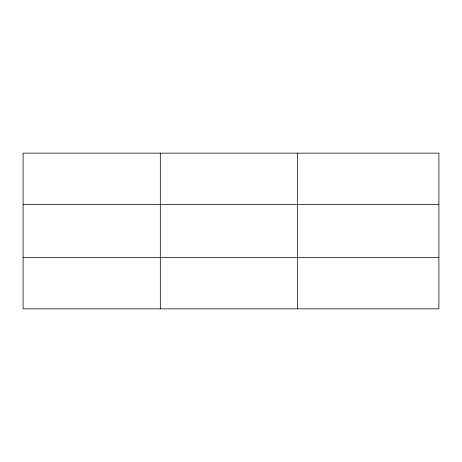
<?xml version="1.0" encoding="UTF-8"?>
<svg xmlns="http://www.w3.org/2000/svg" width="462" height="462" viewBox="0 0 462 462"><rect width="100%" height="100%" fill="white"/><g stroke="black" fill="none" stroke-linecap="round" stroke-linejoin="round"><path stroke-width="0.69" d="M160.314 308.853L160.314 153.147M297.528 308.853L297.528 153.147M438.9 204.527L438.9 153.147L23.1 153.147L23.1 308.853L438.9 308.853L438.9 204.527L23.1 204.527M23.1 257.473L438.9 257.473"/></g></svg>
